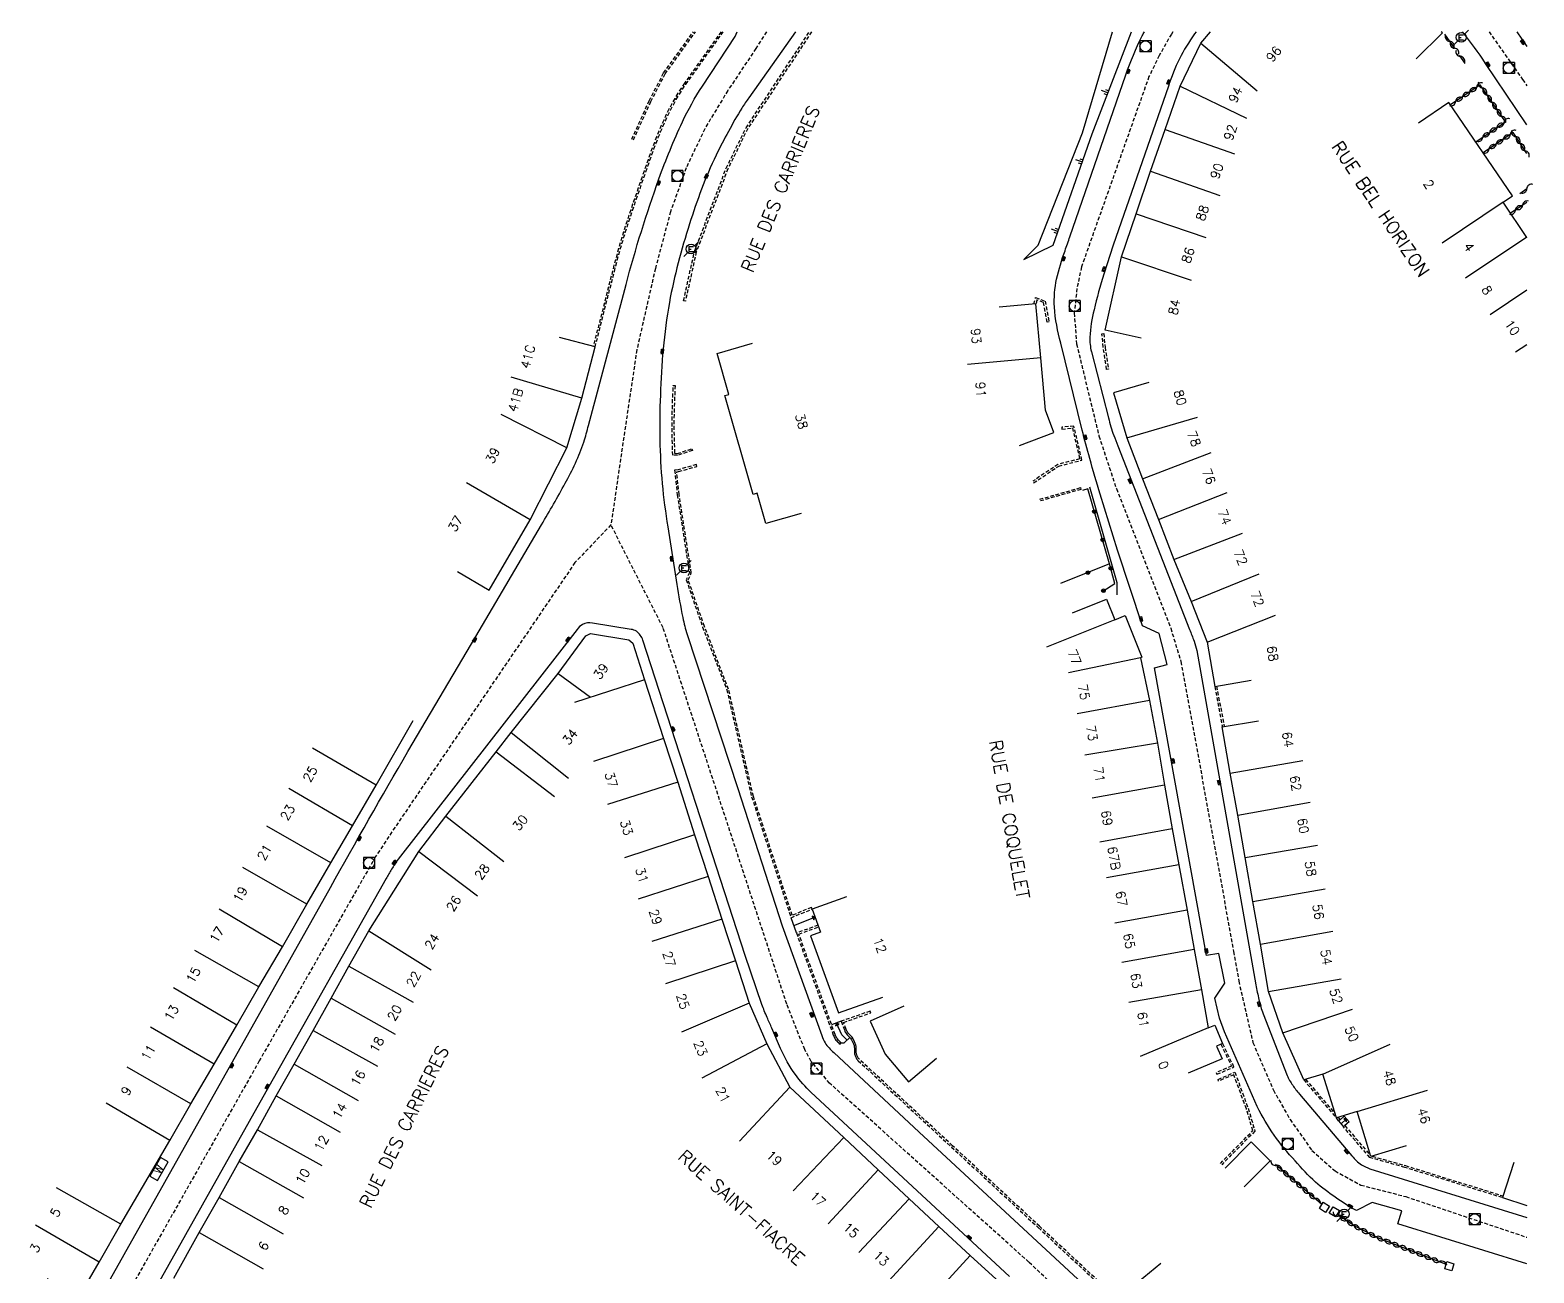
# Model space of a CAD drawing. Header units: millimetres. Extents: x 185000 to 186001, y 128000 to 129000.
# Drawn here: x 185796.6 to 186001, y 128831.3 to 129000.2 of the extents above; entities that cross this region are included whole.
import ezdxf
from ezdxf.enums import TextEntityAlignment as Align

# ---------------------------------------------------------------- set-up
doc = ezdxf.new("R2010")
doc.units = ezdxf.units.MM
doc.linetypes.add('DASHED', pattern=[0.75, 0.5, -0.25])
doc.layers.get('0').update_dxf_attribs({"linetype": 'CONTINUOUS'})
for name, color, linetype in [('W0001', 6, 'DASHED'), ('W0008', 7, 'CONTINUOUS'), ('W0100', 7, 'CONTINUOUS'), ('W0112', 1, 'DASHED'), ('W0211', 2, 'CONTINUOUS'), ('W0310', 3, 'CONTINUOUS'), ('W0322', 7, 'CONTINUOUS'), ('W0334', 7, 'CONTINUOUS'), ('W0400', 7, 'CONTINUOUS'), ('W0420', 7, 'CONTINUOUS'), ('W0471', 7, 'CONTINUOUS'), ('W0984', 7, 'CONTINUOUS'), ('W0989', 7, 'CONTINUOUS'), ('W0991', 7, 'CONTINUOUS'), ('W1102', 7, 'CONTINUOUS')]:
    doc.layers.add(name, color=color, linetype=linetype)
doc.styles.get("Standard").update_dxf_attribs({"font": 'romans.shx', "width": 0.85})

# ---------------------------------------------------------------- blocks, each defined once
blk = doc.blocks.new('T400')
for p, q in [((-0.15, 0.3), (0.15, 0.3)), ((-0.15, -0.25), (-0.15, 0.3)), ((-0.15, 0.15), (0.15, 0.15)), ((-0.15, 0), (0.15, 0)), ((0.15, 0.3), (0.15, -0.25)), ((-0.15, -0.15), (0.15, -0.15)), ((-0.15, -0.25), (-0.15, -0.3)), ((-0.15, -0.3), (0.15, -0.3)), ((0.15, -0.3), (0.15, -0.25))]:
    blk.add_line(p, q)
blk = doc.blocks.new('T420')
for p, q in [((0.75, 0.75), (-0.75, 0.75)), ((-0.75, 0.75), (-0.75, -0.75)), ((0.75, 0.75), (0.75, -0.75)), ((0.75, -0.75), (-0.75, -0.75))]:
    blk.add_line(p, q)
blk.add_ellipse((0, 0), major_axis=(-0.53, 0.53), ratio=1, start_param=3.926991, end_param=10.210176)
blk = doc.blocks.new('T471')
for p, q in [((-0.333334, 0.333334), (-0.333334, -0.333334)), ((-0.333334, 0.333334), (0.333334, 0.333334)), ((-0.333334, 0), (0, 0)), ((0.500001, 0.500001), (1.000002, 1.000002)), ((-0.500001, -0.500001), (-1.000002, -1.000002)), ((-0.333334, -0.333334), (0.333334, -0.333334))]:
    blk.add_line(p, q)
blk.add_ellipse((0, 0), major_axis=(0.471405, 0.471405), ratio=1, start_param=5.4977871438, end_param=11.780972451)
blk = doc.blocks.new('t112o')
at = {"color": 0, "linetype": 'Continuous'}
for p, q in [((-0.5, 0.5), (0.5, 0.5)), ((-0.5, -0.5), (-0.5, 0.5)), ((0.5, 0.5), (0.5, -0.5)), ((0.5, -0.5), (-0.5, -0.5))]:
    blk.add_line(p, q, dxfattribs=at)
blk = doc.blocks.new('t310o')
at = {"color": 0, "linetype": 'Continuous'}
for centre, start, end in [((-0.5, 0.38), 216.8699, 323.1304), ((0.5, -0.37), 36.8699, 143.1303)]:
    blk.add_arc(centre, 0.625, start, end, dxfattribs=at)
blk = doc.blocks.new('t322o')
at = {"color": 0, "linetype": 'Continuous'}
for radius in [0.25, 0.15]:
    blk.add_circle((0, 0), radius, dxfattribs=at)
blk = doc.blocks.new('t211o')
at = {"color": 0, "linetype": 'Continuous'}
for p, q in [((-0.29, 0.5), (-0.29, 0)), ((0, 1), (0, 0)), ((0.29, 0.5), (0.29, 0))]:
    blk.add_line(p, q, dxfattribs=at)

msp = doc.modelspace()

# ---------------------------------------------------------------- linework, layer by layer
at = {"layer": 'W0001'}
for points in [[(185896.7, 129000), (185895.25, 128997.73), (185891.43, 128992.01), (185888.3, 128986.83), (185885.78, 128981.49), (185883.65, 128975.54), (185881.59, 128967.83), (185879.07, 128956.77), (185877.08, 128943.42), (185875.56, 128932.97), (185870.67, 128927.86), (185845.79, 128891.24), (185843.58, 128887.89), (185827.78, 128860.12), (185806.51, 128822.52)], [(185951.91, 129000), (185951.69, 128999.69), (185950.05, 128996.77), (185948.65, 128993.92), (185939.48, 128968.04), (185938.87, 128965.12), (185938.5, 128961.78), (185938.81, 128957.59), (185941.85, 128945.08), (185944.22, 128937.91), (185951.6, 128918.94), (185953, 128914.4), (185960.15, 128874.99), (185960.85, 128870.98), (185962.77, 128862.61), (185965.56, 128856.15), (185967.83, 128852.14), (185970.79, 128847.96), (185973.94, 128845.17), (185977.43, 128843.25), (185983.53, 128841.68), (186000, 128836.15)], [(185994.85, 129000), (185999.42, 128993.51), (186000, 128992.65)], [(185955.69, 128775.44), (185961.37, 128793.42), (185962.13, 128797.37), (185962.44, 128801.47), (185959.4, 128807.1), (185932.33, 128832.78), (185905.27, 128857.09), (185902.76, 128860.06), (185901.88, 128861.68), (185899.45, 128867.84), (185882.64, 128919), (185875.56, 128932.97)]]:
    msp.add_lwpolyline(points, dxfattribs=at)
at = {"layer": 'W0008', "flags": 128}
for points in [[(185803.92, 128823.97), (185837.45, 128883.69, -0.0052), (185847.98, 128902.18), (185857.2, 128917.83), (185866.14, 128933.01, 0.0093), (185869.34, 128938.63, 0.0458), (185871.87, 128944.24, 0.0127), (185872.51, 128946.49), (185877.61, 128965.64, -0.0221), (185882.08, 128980.01, -0.0242), (185885.27, 128987.75, -0.0346), (185887.98, 128992.62), (185892.44, 128999.38), (185892.71, 129000)], [(185900.62, 129000), (185894.3, 128991.03, 0.009341), (185893.33, 128989.64, 0.019025), (185889.83, 128983.22, 0.0348), (185886.24, 128973.9, 0.0325), (185883.49, 128963.21, 0.0359), (185882.27, 128950.59, 0.0322), (185882.51, 128938.59, 0.0163), (185883.28, 128932.71), (185884.53, 128924.89, 0.0149), (185885.31, 128920.37, 0.0106), (185885.89, 128918.08), (185892.78, 128897.15), (185898.84, 128878.48), (185904.2, 128863.58, 0.0492), (185904.64, 128862.59, 0.0684), (185905.84, 128861.26), (185917.41, 128850.44), (185937.15, 128832.16), (185963.28, 128807.93, -0.1396), (185966.04, 128803.27, -0.0934), (185966.31, 128799.04, -0.0454), (185965.82, 128796.67), (185959.08, 128774.42)], [(186000, 128832.53), (185982.48, 128837.98), (185983.02, 128839.73), (185978.99, 128840.86), (185976.83, 128839.77, -0.0462), (185971.27, 128843.65, -0.0297), (185968.52, 128846.54, -0.0762), (185963.37, 128853.91), (185958.92, 128864.08), (185958.23, 128865.95), (185957.61, 128868.66), (185958.98, 128870.69), (185958.14, 128874.73), (185956.45, 128874.44), (185949.4, 128913.56), (185951.11, 128914), (185950.03, 128918.21), (185947.78, 128919.28), (185944.39, 128929.56), (185942.03, 128937.15, -0.0065), (185940.61, 128942, -0.0084), (185939.57, 128945.87), (185936.66, 128957.7, -0.0479), (185935.8, 128962.58, -0.0632), (185936.11, 128966.4, -0.0322), (185937.25, 128970.25, -0.0002), (185937.91, 128972.15), (185945.52, 128994.16, -0.0366), (185947.73, 128999.44, -0.004918), (185948.03, 129000, -0.0256)], [(185955.06, 129000), (185954.82, 128999.72, 0.0296), (185952.78, 128996.33, 0.0328), (185951.29, 128992.62), (185943.8, 128970.99), (185942.51, 128967.06, 0.0218), (185941.2, 128962.21, 0.053), (185940.62, 128958.5, 0.0671), (185940.83, 128956.52), (185943.15, 128947.52, 0.0226), (185943.86, 128945.15, 0.01), (185944.41, 128943.72), (185954.17, 128918.76, -0.007), (185954.77, 128917.19, -0.0432), (185955.15, 128915.89), (185963.19, 128870.46, 0.013), (185963.58, 128868.47, 0.0359), (185964.16, 128866.54), (185967.42, 128858.15, 0.0591), (185968.18, 128856.82, 0.0239), (185969.09, 128855.62), (185976.23, 128847.2, 0.0763), (185977.52, 128846.02, 0.0436), (185978.68, 128845.47), (186000, 128838.82, -0.0404)], [(186000, 128987.35), (185994.38, 128995.71, 0.018921), (185991.25, 129000, 0.0366)], [(185929.69, 128830.83), (185902.73, 128855.88, -0.0481), (185900.61, 128858.26, -0.0555), (185898.61, 128861.82), (185897.42, 128864.59, 0.0029), (185896.77, 128866.03, -0.0228), (185896.06, 128867.81), (185893.81, 128874.44), (185879.91, 128917.33, 0.1301), (185879.02, 128918.52, 0.0995), (185878.3, 128918.78), (185873.05, 128919.64, 0.1627), (185871.71, 128919.46, 0.1017), (185870.96, 128918.76), (185846.65, 128887.53, 0.0287), (185845.76, 128886.17, 0.0082), (185845, 128884.9), (185828.66, 128855.92), (185809.11, 128821.06)]]:
    msp.add_lwpolyline(points, format="xyb", dxfattribs=at)
msp.add_lwpolyline([(185998.65, 129000), (186000, 128997.99)], dxfattribs=at)
at = {"layer": 'W0100'}
for p, q in [((185900.76, 128877.51), (185900.03, 128879.59)), ((185906.84, 128865.51), (185905.53, 128865.03)), ((185974.41, 128851.96), (185975.08, 128851.18))]:
    msp.add_line(p, q, dxfattribs=at)
at = {"layer": 'W0100', "flags": 128}
for points in [[(185947.57, 128958.35), (185942.69, 128959.44), (185944.93, 128969.43), (185946.89, 128975.26), (185948.85, 128981.05), (185950.85, 128986.73), (185952.9, 128992.6), (185955.71, 128998.44), (185957.03, 129000)], [(185984.96, 128996.34), (185988.51, 128999.87), (185988.37, 129000)], [(186000, 128972.04), (185996.77, 128976.86), (185998.02, 128977.7), (185989.41, 128990.4), (185985.27, 128987.59)], [(185931.06, 128943.77), (185935.74, 128945.54), (185934.6, 128948.58), (185933.95, 128955.69), (185933.3, 128963.03), (185928.32, 128962.59)], [(185854.7, 128926.63), (185859.02, 128924.12), (185864.56, 128933.66), (185869.56, 128943.45), (185871.58, 128950.22), (185873.4, 128957.17), (185868.56, 128958.43)], [(185948.63, 128952.35), (185943.83, 128950.94), (185945.64, 128944.8), (185947.77, 128939.24), (185949.95, 128933.71), (185952.03, 128928.29), (185954.37, 128922.56), (185956.55, 128917.05), (185957.61, 128911), (185962.53, 128911.87)], [(185798.96, 128830.55), (185803.27, 128828.03), (185806.03, 128832.75), (185808.96, 128837.94), (185815.63, 128849.31), (185818.5, 128854.29), (185821.63, 128859.69), (185824.74, 128865), (185827.71, 128870.21), (185830.94, 128875.64), (185834.24, 128881.43), (185837.48, 128887.06), (185840.43, 128892.08), (185843.64, 128897.62), (185848.7, 128906.39)], [(185907.58, 128882.43), (185902.88, 128880.74), (185904.01, 128877.61), (185902.69, 128877.13), (185906.47, 128866.64), (185912.5, 128868.81)], [(185915.34, 128867.58), (185910.78, 128865.53), (185912.81, 128861.02), (185915.96, 128857.29), (185919.78, 128860.51)], [(185906.85, 128862.58), (185907.25, 128862.57), (185908.01, 128863.3)], [(185961.58, 128843), (185965.1, 128846.55), (185962.52, 128849.11), (185959, 128845.56)], [(185998.2, 128846.31), (185996.67, 128841.54), (186000, 128840.48)], [(185950.28, 128832.59), (185946.43, 128829.41), (185954.15, 128820.05), (185958, 128823.23)]]:
    msp.add_lwpolyline(points, dxfattribs=at)
at = {"layer": 'W0100'}
for points in [[(185901.39, 128934.52), (185896.58, 128933.15), (185895.41, 128937.27), (185894.86, 128937.11), (185891.03, 128950.55), (185891.57, 128950.71), (185889.98, 128956.29), (185894.79, 128957.66)], [(185938.24, 128921.02), (185942.88, 128922.89), (185944.01, 128920.08), (185945.42, 128920.65), (185947.7, 128914.98), (185947.52, 128914.9), (185948.74, 128909.09), (185949.8, 128903.32), (185950.77, 128897.59), (185951.82, 128891.65), (185952.71, 128886.78), (185953.84, 128880.63), (185954.81, 128875.25), (185955.78, 128869.79), (185956.68, 128864.61), (185957.6, 128865), (185958.66, 128862.49), (185957.84, 128862.15), (185958.58, 128860.4), (185953.98, 128858.45)], [(185816.17, 128830.59), (185819.62, 128836.79), (185822.31, 128841.54), (185825.07, 128846.45), (185827.52, 128850.77), (185830.07, 128855.36), (185832.5, 128859.68), (185835.1, 128864.27), (185837.53, 128868.64), (185839.96, 128872.99), (185842.68, 128877.82), (185849.46, 128888.6), (185853.12, 128893.4), (185859.96, 128902.12), (185861.99, 128904.76), (185868.38, 128912.8), (185872.15, 128917.92), (185872.79, 128918.21), (185877.98, 128917.36), (185878.51, 128916.91), (185880.11, 128911.93), (185882.7, 128903.94), (185884.63, 128898.02), (185886.93, 128890.85), (185888.78, 128885.17), (185890.64, 128879.41), (185892.47, 128873.72), (185894.35, 128867.98), (185896.74, 128862.43), (185899.85, 128856.55), (185907.2, 128849.72), (185911.85, 128845.3), (185916.07, 128841.39), (185920.11, 128837.6), (185924.35, 128833.69), (185928.4, 128830.01)], [(185983.59, 128848.57), (185978.81, 128847.11), (185976.93, 128853.24), (185974.11, 128852.38), (185972.29, 128858.32), (185969.67, 128857.55), (185966.83, 128863.94), (185964.91, 128869.57), (185963.81, 128875.97), (185962.76, 128881.79), (185961.71, 128887.77), (185960.72, 128893.52), (185959.68, 128899.25), (185958.61, 128905.51), (185963.53, 128906.36)], [(185900.39, 128878.55), (185903.27, 128879.65), (185902.91, 128879.81), (185903.11, 128879.28), (185903.27, 128879.65)], [(185907.63, 128862.93), (185906.94, 128863.65), (185906.18, 128865.27), (185906.05, 128864.89), (185906.56, 128865.13), (185906.18, 128865.27)], [(185974.61, 128852.11), (185975.17, 128852.62), (185975.84, 128851.83), (185975.26, 128851.33)], [(185974.75, 128851.57), (185975.51, 128852.23), (185975.11, 128852.26), (185975.48, 128851.83), (185975.51, 128852.23)]]:
    msp.add_lwpolyline(points, dxfattribs=at)
msp.add_lwpolyline([(185812.93, 128844.45), (185813.94, 128843.89), (185815.38, 128846.42), (185814.36, 128846.98)], close=True, dxfattribs=at)
at = {"layer": 'W0112'}
for p, q in [((185957.59, 128911), (185958.62, 128905.52)), ((185957.84, 128911.05), (185958.87, 128905.57)), ((185969.67, 128857.55), (185974.11, 128852.38)), ((185969.93, 128857.63), (185973.92, 128852.98))]:
    msp.add_line(p, q, dxfattribs=at)
for points in [[(185890.51, 129000), (185885.55, 128993.01), (185885.09, 128992.33), (185884.64, 128991.64), (185884.22, 128990.93), (185883.82, 128990.22), (185883.44, 128989.49), (185883.07, 128988.75), (185882.72, 128988), (185882.39, 128987.25), (185882.07, 128986.49), (185881.76, 128985.72), (185881.46, 128984.95), (185881.17, 128984.18), (185880.88, 128983.4), (185880.61, 128982.62), (185880.33, 128981.84), (185880.06, 128981.06), (185879.79, 128980.28), (185879.53, 128979.53), (185879.27, 128978.79), (185879.02, 128978.04), (185878.76, 128977.29), (185878.5, 128976.55), (185878.25, 128975.8), (185878, 128975.05), (185877.76, 128974.3), (185877.51, 128973.55), (185877.27, 128972.8), (185877.04, 128972.05), (185876.81, 128971.3), (185876.59, 128970.54), (185876.38, 128969.78), (185876.17, 128969.02), (185875.97, 128968.26), (185875.78, 128967.5), (185873.16, 128957.24)], [(185873.4, 128957.17), (185876.02, 128967.43), (185876.21, 128968.2), (185876.41, 128968.96), (185876.62, 128969.72), (185876.83, 128970.47), (185877.05, 128971.22), (185877.28, 128971.98), (185877.51, 128972.73), (185877.75, 128973.48), (185877.99, 128974.22), (185878.24, 128974.97), (185878.49, 128975.72), (185878.74, 128976.46), (185879, 128977.21), (185879.25, 128977.96), (185879.51, 128978.7), (185879.77, 128979.45), (185880.03, 128980.2), (185880.3, 128980.98), (185880.57, 128981.76), (185880.84, 128982.54), (185881.12, 128983.32), (185881.4, 128984.09), (185881.69, 128984.86), (185881.99, 128985.63), (185882.3, 128986.39), (185882.62, 128987.15), (185882.95, 128987.9), (185883.3, 128988.64), (185883.66, 128989.37), (185884.04, 128990.09), (185884.44, 128990.81), (185884.85, 128991.51), (185885.29, 128992.19), (185885.75, 128992.87), (185890.82, 129000)], [(185878.39, 128985.41), (185880.75, 128990.63), (185882.71, 128994.41), (185886.75, 129000)], [(185878.61, 128985.31), (185880.97, 128990.52), (185882.92, 128994.27), (185887.05, 129000)], [(185902.82, 129000), (185894.14, 128986.84), (185891.45, 128981.38), (185887.15, 128970.09), (185885.67, 128963.37), (185885.42, 128963.43), (185886.91, 128970.16), (185891.22, 128981.48), (185893.92, 128986.96), (185902.52, 129000)], [(185933.03, 128963.01), (185933.25, 128963.88), (185934.54, 128963.41), (185935.08, 128960.57), (185934.84, 128960.53), (185934.32, 128963.22), (185933.42, 128963.55), (185933.3, 128963.03)], [(185932.98, 128938.69), (185936.39, 128940.98), (185939.54, 128941.78), (185938.45, 128946.42), (185936.8, 128946.26), (185936.82, 128946.01), (185938.26, 128946.15), (185939.24, 128941.96), (185936.29, 128941.21), (185932.89, 128938.93)], [(185933.81, 128936.46), (185939.34, 128938.04), (185939.41, 128937.8), (185933.9, 128936.23)], [(185903.67, 128878.56), (185900.76, 128877.51), (185905.77, 128863.62), (185905.83, 128863.48), (185905.89, 128863.34), (185905.96, 128863.21), (185906.04, 128863.08), (185906.13, 128862.96), (185906.23, 128862.84), (185906.34, 128862.72), (185906.45, 128862.61), (185906.56, 128862.5), (185906.68, 128862.4), (185906.85, 128862.58), (185906.74, 128862.69), (185906.62, 128862.79), (185906.52, 128862.9), (185906.42, 128863), (185906.33, 128863.11), (185906.25, 128863.22), (185906.18, 128863.34), (185906.12, 128863.46), (185906.06, 128863.58), (185906.01, 128863.71), (185901.08, 128877.36), (185903.75, 128878.33)], [(185947.27, 128825.1), (185933.79, 128837.64), (185921.98, 128848.6), (185909.32, 128860.33), (185909.26, 128860.4), (185909.2, 128860.47), (185909.14, 128860.55), (185909.09, 128860.64), (185909.05, 128860.73), (185909, 128860.82), (185908.97, 128860.92), (185908.93, 128861.03), (185908.9, 128861.13), (185908.88, 128861.2), (185908.88, 128861.38), (185908.89, 128861.6), (185908.88, 128861.83), (185908.86, 128862.06), (185908.82, 128862.29), (185908.75, 128862.51), (185908.66, 128862.73), (185908.56, 128862.93), (185908.45, 128863.13), (185908.32, 128863.36), (185908.19, 128863.48), (185908.1, 128863.57), (185908.01, 128863.66), (185907.92, 128863.75), (185907.84, 128863.85), (185907.76, 128863.95), (185907.69, 128864.06), (185907.62, 128864.17), (185907.56, 128864.29), (185907.51, 128864.41), (185907.16, 128865.35), (185910.85, 128866.65), (185910.77, 128866.89), (185906.84, 128865.51), (185907.28, 128864.32), (185907.34, 128864.18), (185907.4, 128864.05), (185907.48, 128863.93), (185907.56, 128863.8), (185907.65, 128863.69), (185907.74, 128863.59), (185907.83, 128863.49), (185907.92, 128863.39), (185908.02, 128863.29), (185908.12, 128863.2), (185908.23, 128863.01), (185908.34, 128862.82), (185908.43, 128862.63), (185908.52, 128862.43), (185908.58, 128862.23), (185908.61, 128862.02), (185908.63, 128861.81), (185908.64, 128861.6), (185908.63, 128861.39), (185908.63, 128861.17), (185908.66, 128861.06), (185908.69, 128860.95), (185908.73, 128860.84), (185908.77, 128860.73), (185908.82, 128860.62), (185908.87, 128860.52), (185908.93, 128860.42), (185909, 128860.32), (185909.07, 128860.23), (185909.15, 128860.15), (185921.81, 128848.42), (185933.62, 128837.46), (185947.1, 128824.92)], [(185958.43, 128862.4), (185959.86, 128859.42), (185957.8, 128858.55), (185957.89, 128858.32), (185960.2, 128859.3), (185958.66, 128862.49)], [(185958.35, 128846.19), (185962.77, 128850.65), (185961.89, 128853.6), (185960.18, 128858.25), (185958.12, 128857.38), (185958.03, 128857.61), (185960.33, 128858.59), (185962.12, 128853.68), (185963.05, 128850.58), (185958.53, 128846.02)], [(185974.36, 128852.45), (185974.61, 128852.11), (185974.41, 128851.96), (185974.11, 128852.38)], [(185996.67, 128841.54), (185983.42, 128845.65), (185978.65, 128847), (185975.07, 128851.17), (185975.26, 128851.33), (185978.76, 128847.26)], [(185978.99, 128847.17), (185983.49, 128845.89), (185996.75, 128841.78)]]:
    msp.add_lwpolyline(points, dxfattribs=at)
for points in [[(185942.9, 128954.12), (185942.44, 128957.12), (185942.27, 128958.97), (185942.51, 128958.99), (185942.69, 128957.15), (185943.15, 128954.16)], [(185886.62, 128943.09), (185884.62, 128942.43), (185883.96, 128942.45), (185883.93, 128943.24), (185883.91, 128944.03), (185883.88, 128944.82), (185883.87, 128945.61), (185883.86, 128946.4), (185883.86, 128947.19), (185883.88, 128947.98), (185883.9, 128948.77), (185883.92, 128949.56), (185883.95, 128950.35), (185883.99, 128951.14), (185884.02, 128951.93), (185884.27, 128951.92), (185884.24, 128951.13), (185884.2, 128950.34), (185884.17, 128949.55), (185884.15, 128948.76), (185884.13, 128947.97), (185884.11, 128947.19), (185884.11, 128946.4), (185884.12, 128945.61), (185884.13, 128944.82), (185884.16, 128944.04), (185884.18, 128943.25), (185884.2, 128942.69), (185884.58, 128942.68), (185886.54, 128943.33)], [(185902.79, 128880.97), (185900.18, 128879.92), (185894.91, 128896.08), (185891.53, 128910.65), (185888.25, 128919.19), (185886.05, 128925.51), (185886.47, 128926.46), (185884.82, 128937.09), (185884.49, 128940.2), (185884.75, 128940.23), (185887.24, 128940.93), (185887.17, 128941.17), (185884.7, 128940.47), (185884.21, 128940.42), (185884.57, 128937.05), (185886.21, 128926.49), (185885.78, 128925.52), (185888.01, 128919.1), (185891.29, 128910.58), (185894.67, 128896.02), (185900.03, 128879.59), (185902.88, 128880.74)]]:
    msp.add_lwpolyline(points, close=True, dxfattribs=at)
at = {"layer": 'W0211', "flags": 128}
msp.add_lwpolyline([(185931.67, 128969.07), (185933.61, 128971.02), (185939.61, 128986.26), (185943.68, 129000)], dxfattribs=at)
at = {"layer": 'W0211'}
msp.add_lwpolyline([(185931.67, 128969.07), (185935.64, 128970.99), (185940.95, 128986.11), (185946.26, 129000)], dxfattribs=at)
at = {"layer": 'W0310', "flags": 128}
for points in [[(185990.19, 128997.73), (185988.86, 128999.67)], [(185991.63, 128995.71), (185990.84, 128996.82)], [(185993.05, 128985.03), (185997.07, 128987.76), (185993.67, 128992.81), (185989.63, 128990.07)], [(186000, 128983.44), (185998.15, 128986.31), (185994.06, 128983.54)], [(186000, 128976.82), (185997.79, 128975.34)], [(185999.05, 128978.01), (186000, 128978.69)], [(185972.07, 128840.65), (185965.83, 128846.04)], [(185989.17, 128832.41), (185979.76, 128836.09), (185976.69, 128837.61), (185974.18, 128839.28)]]:
    msp.add_lwpolyline(points, dxfattribs=at)
at = {"layer": 'W0322'}
msp.add_line((185943.3, 128927.69), (185936.64, 128925), dxfattribs=at)
at = {"layer": 'W0322', "flags": 128}
msp.add_lwpolyline([(185942.37, 128923.96), (185944.02, 128925.02), (185943.3, 128927.69), (185940.35, 128937.87), (185939.6, 128937.67)], dxfattribs=at)
at = {"layer": 'W0334', "flags": 128}
msp.add_lwpolyline([(185944.34, 128923.49), (185944.35, 128925.1), (185940.63, 128938.12)], dxfattribs=at)
at = {"layer": 'W1102'}
for p, q in [((185955.71, 128998.44), (185963.36, 128991.99)), ((185952.9, 128992.6), (185961.9, 128988.26)), ((185950.85, 128986.73), (185960.29, 128983.43)), ((185948.85, 128981.05), (185958.29, 128977.74)), ((185996.77, 128976.86), (185988.47, 128971.29)), ((185946.89, 128975.26), (185956.37, 128972.06)), ((185999.98, 128972.08), (185991.67, 128966.51)), ((185944.93, 128969.43), (185954.4, 128966.24)), ((186000, 128964.89), (185995.02, 128961.51)), ((186000, 128957.47), (185998.47, 128956.44)), ((185933.95, 128955.69), (185923.99, 128954.78)), ((185871.58, 128950.22), (185862, 128953.08)), ((185869.56, 128943.45), (185860.65, 128947.99)), ((185945.64, 128944.8), (185955.23, 128947.62)), ((185947.77, 128939.24), (185957.11, 128942.82)), ((185864.56, 128933.66), (185855.91, 128938.68)), ((185949.95, 128933.71), (185959.26, 128937.38)), ((185952.03, 128928.29), (185961.37, 128931.86)), ((185954.37, 128922.56), (185963.63, 128926.35)), ((185944.01, 128920.08), (185934.73, 128916.34)), ((185956.55, 128917.05), (185965.85, 128920.72)), ((185947.52, 128914.9), (185937.73, 128912.85)), ((185868.38, 128912.8), (185872.79, 128909.56)), ((185880.11, 128911.93), (185870.6, 128908.85)), ((185948.74, 128909.09), (185938.91, 128907.29)), ((185861.99, 128904.76), (185869.81, 128898.54)), ((185882.7, 128903.94), (185873.19, 128900.84)), ((185949.8, 128903.32), (185939.94, 128901.66)), ((185843.64, 128897.62), (185834.99, 128902.64)), ((185859.96, 128902.12), (185867.9, 128896.04)), ((185959.68, 128899.25), (185969.54, 128900.94)), ((185840.43, 128892.08), (185831.81, 128897.15)), ((185884.63, 128898.02), (185875.11, 128894.97)), ((185950.77, 128897.59), (185940.92, 128895.84)), ((185960.72, 128893.52), (185970.56, 128895.31)), ((185853.12, 128893.4), (185860.99, 128887.23)), ((185837.48, 128887.06), (185828.81, 128892.04)), ((185951.82, 128891.65), (185941.99, 128889.84)), ((185886.93, 128890.85), (185877.42, 128887.74)), ((185961.71, 128887.77), (185971.57, 128889.47)), ((185849.46, 128888.6), (185857.41, 128882.54)), ((185834.24, 128881.43), (185825.56, 128886.39)), ((185888.78, 128885.17), (185879.27, 128882.09)), ((185952.71, 128886.78), (185942.88, 128884.99)), ((185962.76, 128881.79), (185972.61, 128883.52)), ((185830.94, 128875.64), (185822.35, 128880.76)), ((185890.64, 128879.41), (185881.12, 128876.36)), ((185953.84, 128880.63), (185944, 128878.85)), ((185842.68, 128877.82), (185851.14, 128872.5)), ((185963.81, 128875.97), (185973.65, 128877.75)), ((185827.71, 128870.21), (185819.01, 128875.15)), ((185954.81, 128875.25), (185944.96, 128873.5)), ((185839.96, 128872.99), (185848.67, 128868.09)), ((185892.47, 128873.72), (185882.97, 128870.61)), ((185964.91, 128869.57), (185974.77, 128871.27)), ((185824.74, 128865), (185816.12, 128870.06)), ((185837.53, 128868.64), (185846.26, 128863.76)), ((185955.78, 128869.79), (185945.93, 128868.07)), ((185894.35, 128867.98), (185885.16, 128864.03)), ((185966.83, 128863.94), (185976.3, 128867.17)), ((185821.63, 128859.69), (185812.98, 128864.71)), ((185956.68, 128864.61), (185947.47, 128860.71)), ((185835.1, 128864.27), (185843.84, 128859.42)), ((185896.74, 128862.43), (185887.9, 128857.76)), ((185972.29, 128858.32), (185981.43, 128862.38)), ((185818.5, 128854.29), (185809.84, 128859.29)), ((185832.5, 128859.68), (185841.21, 128854.76)), ((185899.85, 128856.55), (185893.04, 128849.22)), ((185976.93, 128853.24), (185986.49, 128856.16)), ((185815.63, 128849.31), (185807, 128854.37)), ((185830.07, 128855.36), (185838.78, 128850.45)), ((185827.52, 128850.77), (185836.26, 128845.91)), ((185907.2, 128849.72), (185900.31, 128842.47)), ((185825.07, 128846.45), (185833.77, 128841.52)), ((185911.85, 128845.3), (185905.05, 128837.97)), ((185808.96, 128837.94), (185800.25, 128842.85)), ((185822.31, 128841.54), (185831.03, 128836.64)), ((185916.07, 128841.39), (185909.23, 128834.09)), ((185806.03, 128832.75), (185797.4, 128837.8)), ((185819.62, 128836.79), (185828.32, 128831.86)), ((185920.11, 128837.6), (185913.33, 128830.24)), ((185924.35, 128833.69), (185917.62, 128826.3))]:
    msp.add_line(p, q, dxfattribs=at)

# ---------------------------------------------------------------- block references
at = {"layer": 'W0112'}
for p, rotation in [((185972.49, 128840.22), 327.6039446811051), ((185973.83, 128839.62), 148.880049962936), ((185989.47, 128832.22), 343.3980987113108)]:
    msp.add_blockref('t112o', p, dxfattribs=dict(at, rotation=rotation))
at = {"layer": 'W0211'}
for p, rotation in [((185943.09, 128991.69), 69.07025275278895), ((185939.62, 128982.31), 70.65166235966245), ((185936.3, 128972.87), 70.65166235966245)]:
    msp.add_blockref('t211o', p, dxfattribs=dict(at, rotation=rotation))
at = {"layer": 'W0310'}
for p, rotation in [((185989.51, 128998.72), 124.5288718189991), ((185990.16, 128997.77), 124.5288718189991), ((185990.96, 128996.65), 125.5234768808245), ((185993.17, 128992.47), 214.1150417215171), ((185993.98, 128992.35), 123.9173094071104), ((185990.3, 128990.53), 214.1150417215171), ((185991.26, 128991.18), 214.1150417215171), ((185992.22, 128991.82), 214.1150417215171), ((185994.62, 128991.39), 123.9173094071104), ((185995.27, 128990.43), 123.9173094071104), ((185995.91, 128989.48), 123.9173094071104), ((185996.56, 128988.52), 123.9173094071104), ((185994.96, 128986.33), 34.11504172152092), ((185995.92, 128986.97), 34.11504172152092), ((185996.87, 128987.62), 34.11504172152092), ((185994.01, 128985.68), 34.11504172152092), ((185994.86, 128984.09), 214.1150417214425), ((185995.82, 128984.74), 214.1150417214425), ((185996.77, 128985.38), 214.1150417214425), ((185997.73, 128986.03), 214.1150417214425), ((185998.5, 128985.76), 122.8008643263917), ((185999.13, 128984.79), 122.8008643263917), ((185999.75, 128983.82), 122.8008643263917), ((185999.99, 128978.68), 35.2266432087714), ((185999.4, 128976.42), 213.8400833387468), ((185998.44, 128975.78), 213.8400833387468), ((185965.95, 128845.93), 139.2374296432035), ((185966.82, 128845.18), 139.2374296432035), ((185967.7, 128844.43), 139.2374296432035), ((185968.57, 128843.67), 139.2374296432035), ((185969.45, 128842.92), 139.2374296432035), ((185970.32, 128842.16), 139.2374296432035), ((185971.2, 128841.41), 139.2374296432035), ((185974.49, 128839.07), 146.440196675635), ((185975.45, 128838.43), 146.440196675635), ((185976.42, 128837.8), 146.440196675635), ((185977.43, 128837.25), 153.6243593809463), ((185978.46, 128836.73), 153.6243593809463), ((185979.5, 128836.22), 153.6243593809463), ((185980.57, 128835.78), 158.6414505723464), ((185981.64, 128835.36), 158.6414505723464), ((185982.72, 128834.93), 158.6414505723464), ((185983.79, 128834.51), 158.6414505723464), ((185984.87, 128834.09), 158.6414505723464), ((185985.94, 128833.67), 158.6414505723464), ((185987.02, 128833.25), 158.6414505723464), ((185988.09, 128832.83), 158.6414505723464)]:
    msp.add_blockref('t310o', p, dxfattribs=dict(at, rotation=rotation))
at = {"layer": 'W0322'}
for p, rotation in [((185941.25, 128934.78), 106.1556862853801), ((185942.36, 128930.94), 106.1556862853801), ((185940.35, 128926.49), 201.9626801672017), ((185943.46, 128927.09), 105.1136047590639), ((185942.46, 128924.02), 32.72907239307141)]:
    msp.add_blockref('t322o', p, dxfattribs=dict(at, rotation=rotation))
at = {"layer": 'W0400'}
for p, rotation in [((185999.43, 128998.61), 34.00984527251168), ((185994.68, 128995.57), 32.38930894783367), ((185945.83, 128994.6), 160.1902390333383), ((185951.31, 128993.16), 161.3427613318091), ((185882.04, 128979.42), 160.5166228482675), ((185888.51, 128980.37), 155.1928728315465), ((185937.03, 128969.14), 162.8782186443535), ((185942.55, 128967.72), 161.9333122544939), ((185882.53, 128956.56), 355.2083543481313), ((185940, 128944.9), 14.32092604650449), ((185946.08, 128938.94), 21.67952880696491), ((185883.81, 128928.35), 186.9174226816885), ((185947.58, 128920.18), 16.59012528394079), ((185857.05, 128917.35), 149.007297603352), ((185869.72, 128917.38), 142.1729568110918), ((185883.99, 128905.24), 21.03018928339755), ((185951.92, 128900.88), 190.3745985063491), ((185958.18, 128897.98), 10.5623094191689), ((185841.36, 128890.34), 150.4233575349927), ((185846.14, 128887.06), 144.8471479806076), ((185956.45, 128875.1), 10.46057551012518), ((185902.83, 128866.4), 20.32755939467218), ((185963.62, 128867.85), 14.67533416465704), ((185897.96, 128863.73), 23.54953753891226), ((185824.01, 128859.46), 150.5844141474508), ((185828.86, 128856.61), 153.0290225647346), ((185975.49, 128847.82), 41.48951739048864), ((185976.02, 128840.37), 59.82579913002048), ((185924.24, 128836.14), 46.76177450290344)]:
    msp.add_blockref('T400', p, dxfattribs=dict(at, rotation=rotation))
at = {"layer": 'W0420'}
for p in [(185948.18, 128998.03), (185997.54, 128995.08), (185884.59, 128980.41), (185938.57, 128962.73), (185842.7, 128887.03), (185903.48, 128859.08), (185967.5, 128848.85), (185992.89, 128838.6)]:
    msp.add_blockref('T420', p, dxfattribs=at)
at = {"layer": 'W0471'}
for p in [(185991.07, 128999.24), (185886.45, 128970.47), (185885.47, 128927.13), (185975.17, 128839.31)]:
    msp.add_blockref('T471', p, dxfattribs=at)

# ---------------------------------------------------------------- texts
at = {"layer": 'W0984'}
msp.add_text('W', height=1.1, rotation=60.5012, dxfattribs=at).set_placement((185814.12, 128845.37), align=Align.MIDDLE)
at = {"layer": 'W0989'}
for s, rotation, p in [('RUE DES CARRIERES', 67.612, (185898.58, 128978.65)), ('RUE BEL HORIZON', 303.9371, (185980.13, 128975.9)), ('RUE DE COQUELET', 279.9585, (185929.59, 128892.93)), ('RUE DES CARRIERES', 63.6685, (185847.46, 128851.2)), ('RUE SAINT-FIACRE', 318.0646, (185893.29, 128840.21))]:
    msp.add_text(s, height=1.75, rotation=rotation, dxfattribs=at).set_placement(p, align=Align.MIDDLE)
at = {"layer": 'W0991'}
for s, rotation, p in [('96', 49.8514, (185965.61, 128996.99)), ('94', 64.2691, (185960.41, 128991.45)), ('92', 70.7399, (185959.71, 128986.33)), ('90', 70.6632, (185957.87, 128981.08)), ('2', 304.115, (185986.68, 128979.28)), ('88', 71.3148, (185955.91, 128975.38)), ('86', 71.3614, (185953.96, 128969.63)), ('4', 303.8401, (185992.13, 128970.74)), ('8', 303.8401, (185994.58, 128964.87)), ('84', 77.3787, (185952.1, 128962.58)), ('10', 304.1874, (185998, 128959.79)), ('93', 274.9441, (185925.16, 128958.65)), ('41C', 75.3874, (185864.27, 128955.84)), ('91', 275.2212, (185925.81, 128951.37)), ('41B', 73.3394, (185862.6, 128949.94)), ('80', 286.4008, (185952.89, 128950.27)), ('38', 285.9209, (185901.45, 128947.05)), ('78', 290.9685, (185954.78, 128944.69)), ('39', 62.9629, (185859.49, 128942.42)), ('76', 291.5435, (185956.79, 128939.55)), ('37', 59.8444, (185854.44, 128933.16)), ('74', 290.9488, (185958.93, 128934.04)), ('72', 292.2661, (185961.11, 128928.54)), ('72', 291.5272, (185963.37, 128922.93)), ('77', 291.9627, (185938.54, 128915)), ('68', 279.9279, (185965.45, 128915.49)), ('39', 53.6711, (185874.19, 128913.08)), ('75', 281.8809, (185939.81, 128910.25)), ('73', 280.3686, (185940.91, 128904.68)), ('34', 51.4997, (185869.99, 128904.17)), ('64', 279.7301, (185967.52, 128903.81)), ('25', 59.8939, (185834.68, 128899.12)), ('37', 288.0576, (185875.59, 128898.34)), ('71', 279.6014, (185941.9, 128899.04)), ('62', 280.3371, (185968.57, 128897.86)), ('23', 59.5626, (185831.63, 128893.88)), ('30', 51.8921, (185863.23, 128892.51)), ('69', 280.0616, (185942.93, 128893.13)), ('60', 279.7467, (185969.6, 128892.09)), ('33', 287.7631, (185877.69, 128891.84)), ('21', 60.0991, (185828.49, 128888.48)), ('67B', 280.3839, (185943.91, 128887.68)), ('28', 52.6584, (185858.05, 128885.84)), ('58', 279.9256, (185970.61, 128886.25)), ('31', 288.07, (185879.77, 128885.37)), ('19', 60.3099, (185825.21, 128882.75)), ('67', 280.3339, (185944.91, 128882.18)), ('26', 57.8058, (185854.19, 128881.52)), ('56', 280.2376, (185971.65, 128880.39)), ('29', 287.9275, (185881.62, 128879.68)), ('17', 59.2005, (185822.02, 128877.28)), ('24', 57.8058, (185851.25, 128876.36)), ('12', 289.8295, (185912.1, 128875.83)), ('65', 280.2533, (185945.96, 128876.43)), ('27', 287.7952, (185883.46, 128873.97)), ('54', 279.7823, (185972.74, 128874.22)), ('15', 60.4248, (185818.83, 128871.8)), ('22', 60.6291, (185848.73, 128871.24)), ('63', 280.0922, (185946.93, 128871.03)), ('25', 288.1196, (185885.33, 128868.21)), ('52', 288.8264, (185974.08, 128868.93)), ('13', 59.5923, (185815.86, 128866.65)), ('20', 60.8055, (185846.16, 128866.67)), ('61', 279.8584, (185947.86, 128865.74)), ('50', 293.9423, (185976.2, 128863.79)), ('18', 60.9592, (185843.74, 128862.33)), ('23', 293.2853, (185887.74, 128861.84)), ('11', 59.9094, (185812.71, 128861.25)), ('16', 60.5283, (185841.2, 128857.79)), ('0', 292.9385, (185950.63, 128859.55)), ('48', 287.0047, (185981.33, 128857.83)), ('9', 59.9955, (185809.7, 128856.05)), ('21', 297.8515, (185890.78, 128855.52)), ('14', 60.578, (185838.69, 128853.34)), ('46', 286.994, (185986, 128852.66)), ('12', 60.9453, (185836.22, 128848.94)), ('19', 317.1251, (185897.74, 128846.9)), ('10', 60.4593, (185833.69, 128844.42)), ('17', 316.453, (185903.67, 128841.35)), ('5', 60.592, (185800.09, 128839.52)), ('8', 60.6751, (185831.1, 128839.83)), ('15', 317.1531, (185908.18, 128837.11)), ('3', 59.701, (185797.32, 128834.68)), ('6', 60.4733, (185828.36, 128834.97)), ('13', 316.8448, (185912.27, 128833.29))]:
    msp.add_text(s, height=1.25, rotation=rotation, dxfattribs=at).set_placement(p, align=Align.MIDDLE)

doc.saveas('drawing.dxf')
